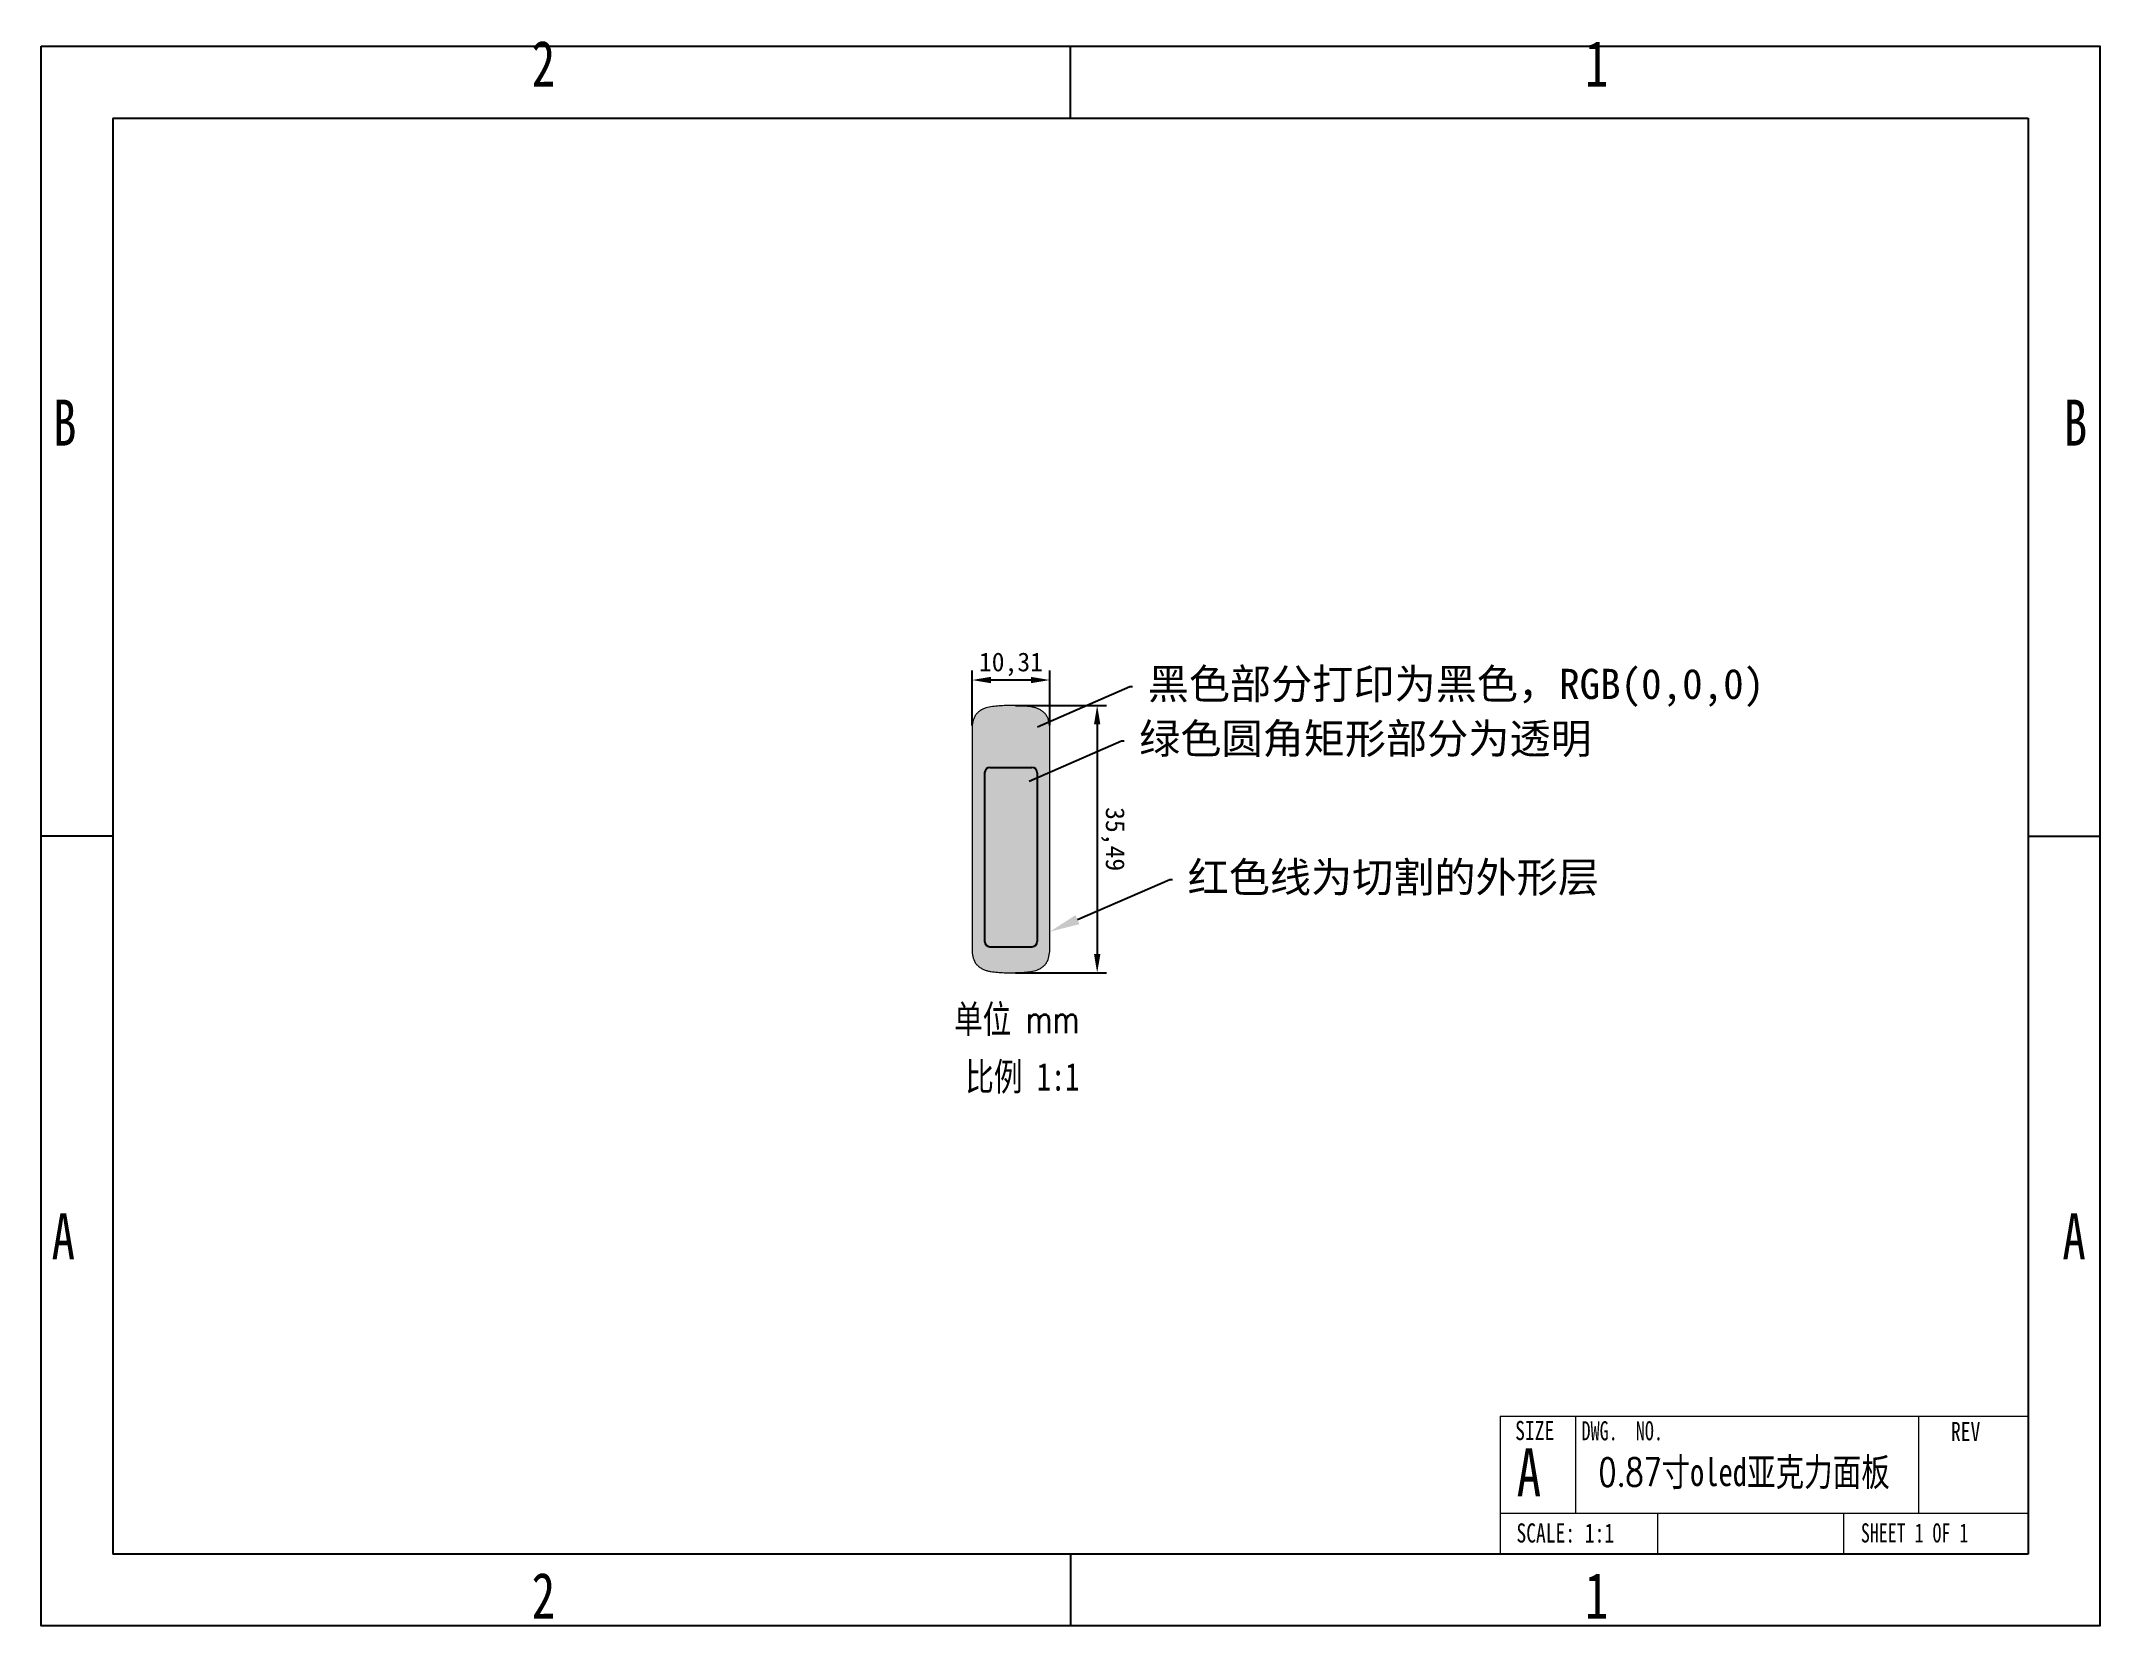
# Model space of a CAD drawing. Header units: millimetres. Extents: x 3 to 276, y 3 to 213.
import ezdxf
from ezdxf import colors
from ezdxf.entities.mleader import LeaderData, LeaderLine
from ezdxf.math import Vec2, Vec3

# ---------------------------------------------------------------- set-up
doc = ezdxf.new("R2010")
doc.units = ezdxf.units.MM
doc.header["$PDSIZE"] = -1
for name, color, linetype in [('图纸格式', 7, 'Continuous'), ('外形层', 240, 'Continuous'), ('尺寸注释', 42, 'Continuous'), ('打印层', 250, 'Continuous'), ('透明层', 100, 'Continuous')]:
    doc.layers.add(name, color=color, linetype=linetype)
doc.styles.add('SLDTEXTSTYLE0', font='TXT', dxfattribs={"width": 0.75})
doc.styles.add('SLDTEXTSTYLE1', font='TXT', dxfattribs={"width": 0.75, "bigfont": 'bigfont'})
doc.styles.add('SLDTEXTSTYLE2', font='TXT', dxfattribs={"width": 0.6875})
doc.styles.add('SLDTEXTSTYLE3', font='TXT', dxfattribs={"width": 0.694444})
doc.dimstyles.new('ISO-25', dxfattribs={"dimtxt": 2.5, "dimasz": 2.5, "dimexe": 1.25, "dimexo": 0.625, "dimtad": 1, "dimtxsty": 'Standard', "dimcen": 2.5, "dimadec": 0, "dimazin": 0, "dimtfac": 1, "dimtmove": 0, "dimatfit": 3, "dimfxl": 1, "dimarcsym": 0})

# ---------------------------------------------------------------- blocks, each defined once
blk = doc.blocks.new('*D4')
at = {"layer": 'Defpoints', "color": 0, "transparency": 16777216}
for p in [(126.64, 128.65), (126.64, 121.99), (136.95, 121.99)]:
    blk.add_point(p, dxfattribs=at)
at = {"layer": '尺寸注释', "color": 0, "lineweight": -2, "transparency": 16777216}
for p, q in [((126.64, 122.61), (126.64, 129.9)), ((134.45, 128.65), (129.14, 128.65)), ((136.95, 122.61), (136.95, 129.9))]:
    blk.add_line(p, q, dxfattribs=at)
at = {"layer": '尺寸注释', "color": 0, "transparency": 16777216}
for points in [[(129.14, 129.07), (129.14, 128.23), (126.64, 128.65)], [(134.45, 129.07), (134.45, 128.23), (136.95, 128.65)]]:
    blk.add_solid(points, dxfattribs=at)
at = {"layer": '尺寸注释', "color": 0, "transparency": 16777216, "insert": (131.8, 130.73), "char_height": 2.5, "attachment_point": 5, "rotation": 360}
blk.add_mtext('10,31', dxfattribs=at)
blk = doc.blocks.new('*D5')
at = {"layer": 'Defpoints', "color": 0, "transparency": 16777216}
for p in [(131.8, 125.29), (131.8, 89.79), (143.24, 89.79)]:
    blk.add_point(p, dxfattribs=at)
at = {"layer": '尺寸注释', "color": 0, "lineweight": -2, "transparency": 16777216}
for p, q in [((132.42, 125.29), (144.49, 125.29)), ((143.24, 122.79), (143.24, 92.29)), ((132.42, 89.79), (144.49, 89.79))]:
    blk.add_line(p, q, dxfattribs=at)
at = {"layer": '尺寸注释', "color": 0, "transparency": 16777216}
for points in [[(143.65, 122.79), (142.82, 122.79), (143.24, 125.29)], [(143.66, 92.29), (142.82, 92.29), (143.24, 89.79)]]:
    blk.add_solid(points, dxfattribs=at)
at = {"layer": '尺寸注释', "color": 0, "transparency": 16777216, "insert": (145.32, 107.54), "char_height": 2.5, "attachment_point": 5, "rotation": 270.0037}
blk.add_mtext('35,49', dxfattribs=at)

msp = doc.modelspace()

# ---------------------------------------------------------------- hatches: boundary and pattern name
at = {"layer": '打印层'}
h = msp.add_hatch(color=256, dxfattribs=at)
h.dxf.hatch_style = 1
edge = h.paths.add_edge_path()
edge.add_spline(control_points=[(136.954, 121.989), (136.954, 122.288), (136.936, 122.584), (136.84, 123.169), (136.759, 123.462), (136.564, 123.863), (136.484, 123.991), (136.298, 124.226), (136.194, 124.331), (135.965, 124.522), (135.841, 124.609), (135.583, 124.757), (135.448, 124.82), (135.172, 124.928), (135.028, 124.973), (134.739, 125.046), (134.593, 125.074), (134.155, 125.145), (133.862, 125.176), (133.274, 125.225), (132.979, 125.244), (132.389, 125.276), (132.094, 125.286), (131.797, 125.286)], knot_values=[0, 0, 0, 0, 0.125, 0.125, 0.25, 0.25, 0.3125, 0.3125, 0.375, 0.375, 0.4375, 0.4375, 0.5, 0.5, 0.5625, 0.5625, 0.625, 0.625, 0.75, 0.75, 0.875, 0.875, 1, 1, 1, 1], degree=3, periodic=0)
edge.add_spline(control_points=[(131.797, 125.286), (131.5, 125.286), (131.204, 125.276), (130.612, 125.244), (130.316, 125.225), (129.725, 125.175), (129.429, 125.144), (128.845, 125.048), (128.556, 124.981), (128.139, 124.817), (128.005, 124.753), (127.749, 124.605), (127.626, 124.52), (127.397, 124.328), (127.293, 124.222), (127.109, 123.989), (127.03, 123.86), (126.835, 123.459), (126.755, 123.167), (126.659, 122.583), (126.641, 122.287), (126.641, 121.989)], knot_values=[0, 0, 0, 0, 0.125, 0.125, 0.25, 0.25, 0.375, 0.375, 0.5, 0.5, 0.5625, 0.5625, 0.625, 0.625, 0.6875, 0.6875, 0.75, 0.75, 0.875, 0.875, 1, 1, 1, 1], degree=3, periodic=0)
edge.add_line((126.641, 121.989), (126.641, 93.089))
edge.add_spline(control_points=[(126.641, 93.089), (126.641, 92.79), (126.659, 92.494), (126.755, 91.909), (126.836, 91.616), (127.031, 91.215), (127.111, 91.087), (127.297, 90.852), (127.401, 90.747), (127.63, 90.555), (127.754, 90.469), (128.012, 90.321), (128.146, 90.258), (128.423, 90.15), (128.567, 90.105), (128.856, 90.032), (129.002, 90.004), (129.439, 89.933), (129.733, 89.902), (130.321, 89.853), (130.616, 89.834), (131.206, 89.802), (131.501, 89.792), (131.797, 89.792)], knot_values=[0, 0, 0, 0, 0.125, 0.125, 0.25, 0.25, 0.3125, 0.3125, 0.375, 0.375, 0.4375, 0.4375, 0.5, 0.5, 0.5625, 0.5625, 0.625, 0.625, 0.75, 0.75, 0.875, 0.875, 1, 1, 1, 1], degree=3, periodic=0)
edge.add_spline(control_points=[(131.797, 89.792), (132.094, 89.792), (132.391, 89.802), (132.983, 89.834), (133.279, 89.853), (133.87, 89.903), (134.166, 89.934), (134.75, 90.03), (135.039, 90.097), (135.456, 90.261), (135.59, 90.325), (135.846, 90.473), (135.969, 90.558), (136.198, 90.75), (136.302, 90.856), (136.486, 91.089), (136.565, 91.218), (136.76, 91.618), (136.84, 91.911), (136.936, 92.495), (136.954, 92.791), (136.954, 93.089)], knot_values=[0, 0, 0, 0, 0.125, 0.125, 0.25, 0.25, 0.375, 0.375, 0.5, 0.5, 0.5625, 0.5625, 0.625, 0.625, 0.6875, 0.6875, 0.75, 0.75, 0.875, 0.875, 1, 1, 1, 1], degree=3, periodic=0)
edge.add_line((136.954, 93.089), (136.954, 121.989))
h.paths.add_polyline_path([(134.587, 117.053, -0.4142136), (135.287, 116.353), (135.287, 93.973, -0.4142136), (134.587, 93.273), (129.007, 93.273, -0.4142136), (128.307, 93.973), (128.307, 116.353, -0.4142136), (129.007, 117.053)], flags=16)
at = {"layer": '透明层'}
h = msp.add_hatch(color=3, dxfattribs=at)
h.dxf.hatch_style = 1
h.paths.add_polyline_path([(135.287, 116.353, 0.4142136), (134.587, 117.053), (129.007, 117.053, 0.4142136), (128.307, 116.353), (128.307, 93.973, 0.4142136), (129.007, 93.273), (134.587, 93.273, 0.4142136), (135.287, 93.973)])

# ---------------------------------------------------------------- linework, layer by layer
at = {"color": 7, "linetype": 'Continuous'}
msp.add_line((266.7, 107.95), (276.225, 107.95), dxfattribs=at)
at = {"layer": '图纸格式', "linetype": 'Continuous'}
for p, q in [((139.7, 203.2), (139.7, 212.725)), ((12.7, 203.2), (12.7, 12.7)), ((12.7, 203.2), (266.7, 203.2)), ((266.7, 203.2), (266.7, 12.7)), ((12.7, 107.95), (3.175, 107.95)), ((266.7, 12.7), (12.7, 12.7)), ((139.7, 12.7), (139.7, 3.175))]:
    msp.add_line(p, q, dxfattribs=at)
at = {"layer": '图纸格式', "linetype": 'Continuous', "lineweight": 18}
for p, q in [((266.7, 62.594), (266.7, 12.7)), ((196.668, 30.985), (266.7, 30.985)), ((196.668, 30.985), (196.668, 12.7)), ((206.675, 30.985), (206.675, 18.107)), ((252.173, 30.985), (252.173, 18.107)), ((196.668, 18.107), (266.7, 18.107)), ((217.536, 18.107), (217.536, 12.7)), ((242.223, 18.107), (242.223, 12.7)), ((266.7, 12.7), (26.769, 12.7))]:
    msp.add_line(p, q, dxfattribs=at)
at = {"layer": '图纸格式'}
msp.add_lwpolyline([(3.175, 212.725), (276.225, 212.725), (276.225, 3.175), (3.175, 3.175)], close=True, dxfattribs=at)
at = {"layer": '外形层', "linetype": 'Continuous', "lineweight": 18}
for p, q in [((126.641, 121.989), (126.641, 93.089)), ((136.954, 93.089), (136.954, 121.989))]:
    msp.add_line(p, q, dxfattribs=at)
at = {"layer": '外形层', "linetype": 'Continuous', "lineweight": 0}
for points, knots in [([(131.797, 125.286), (131.5, 125.286), (131.204, 125.276), (130.612, 125.244), (130.316, 125.225), (129.725, 125.175), (129.429, 125.144), (128.845, 125.048), (128.556, 124.981), (128.139, 124.817), (128.005, 124.753), (127.749, 124.605), (127.626, 124.52), (127.397, 124.328), (127.293, 124.222), (127.109, 123.989), (127.03, 123.86), (126.835, 123.459), (126.755, 123.167), (126.659, 122.583), (126.641, 122.287), (126.641, 121.989)], [0, 0, 0, 0, 0.125, 0.125, 0.25, 0.25, 0.375, 0.375, 0.5, 0.5, 0.5625, 0.5625, 0.625, 0.625, 0.6875, 0.6875, 0.75, 0.75, 0.875, 0.875, 1, 1, 1, 1]), ([(136.954, 121.989), (136.954, 122.288), (136.936, 122.584), (136.84, 123.169), (136.759, 123.462), (136.564, 123.863), (136.484, 123.991), (136.298, 124.226), (136.194, 124.331), (135.965, 124.522), (135.841, 124.609), (135.583, 124.757), (135.448, 124.82), (135.172, 124.928), (135.028, 124.973), (134.739, 125.046), (134.593, 125.074), (134.155, 125.145), (133.862, 125.176), (133.274, 125.225), (132.979, 125.244), (132.389, 125.276), (132.094, 125.286), (131.797, 125.286)], [0, 0, 0, 0, 0.125, 0.125, 0.25, 0.25, 0.3125, 0.3125, 0.375, 0.375, 0.4375, 0.4375, 0.5, 0.5, 0.5625, 0.5625, 0.625, 0.625, 0.75, 0.75, 0.875, 0.875, 1, 1, 1, 1]), ([(126.641, 93.089), (126.641, 92.79), (126.659, 92.494), (126.755, 91.909), (126.836, 91.616), (127.031, 91.215), (127.111, 91.087), (127.297, 90.852), (127.401, 90.747), (127.63, 90.555), (127.754, 90.469), (128.012, 90.321), (128.146, 90.258), (128.423, 90.15), (128.567, 90.105), (128.856, 90.032), (129.002, 90.004), (129.439, 89.933), (129.733, 89.902), (130.321, 89.853), (130.616, 89.834), (131.206, 89.802), (131.501, 89.792), (131.797, 89.792)], [0, 0, 0, 0, 0.125, 0.125, 0.25, 0.25, 0.3125, 0.3125, 0.375, 0.375, 0.4375, 0.4375, 0.5, 0.5, 0.5625, 0.5625, 0.625, 0.625, 0.75, 0.75, 0.875, 0.875, 1, 1, 1, 1]), ([(131.797, 89.792), (132.094, 89.792), (132.391, 89.802), (132.983, 89.834), (133.279, 89.853), (133.87, 89.903), (134.166, 89.934), (134.75, 90.03), (135.039, 90.097), (135.456, 90.261), (135.59, 90.325), (135.846, 90.473), (135.969, 90.558), (136.198, 90.75), (136.302, 90.856), (136.486, 91.089), (136.565, 91.218), (136.76, 91.618), (136.84, 91.911), (136.936, 92.495), (136.954, 92.791), (136.954, 93.089)], [0, 0, 0, 0, 0.125, 0.125, 0.25, 0.25, 0.375, 0.375, 0.5, 0.5, 0.5625, 0.5625, 0.625, 0.625, 0.6875, 0.6875, 0.75, 0.75, 0.875, 0.875, 1, 1, 1, 1])]:
    msp.add_open_spline(points, degree=3, knots=knots, dxfattribs=at)
at = {"layer": '透明层', "linetype": 'Continuous', "lineweight": 25}
for p, q in [((128.307, 116.353), (128.307, 93.973)), ((129.007, 117.053), (134.587, 117.053)), ((135.287, 116.353), (135.287, 93.973)), ((129.007, 93.273), (134.587, 93.273))]:
    msp.add_line(p, q, dxfattribs=at)
for centre, start, end in [((129.007, 116.353), 90, 180), ((134.587, 116.353), 0, 90), ((129.007, 93.973), 180, 270), ((134.587, 93.973), 270, 0)]:
    msp.add_arc(centre, 0.7, start, end, dxfattribs=at)

# ---------------------------------------------------------------- texts
at = {"color": 7, "linetype": 'Continuous', "lineweight": 0, "char_height": 6.096, "attachment_point": 2, "style": 'SLDTEXTSTYLE0'}
for s, insert in [('B', (273.003, 165.846)), ('A', (272.807, 57.896))]:
    msp.add_mtext(s, dxfattribs=dict(at, insert=insert))
at = {"layer": '图纸格式', "linetype": 'Continuous', "lineweight": 0}
for s, insert, char_height, attachment_point, style in [('2', (69.789, 213.471), 6.096, 2, 'SLDTEXTSTYLE0'), ('1', (209.489, 213.471), 6.096, 2, 'SLDTEXTSTYLE0'), ('B', (6.303, 165.846), 6.096, 2, 'SLDTEXTSTYLE0'), ('A', (6.107, 57.896), 6.096, 2, 'SLDTEXTSTYLE0'), ('SIZE', (198.68, 30.358), 2.54, 1, 'SLDTEXTSTYLE0'), ('DWG.  NO.', (207.481, 30.323), 2.54, 1, 'SLDTEXTSTYLE3'), ('REV', (256.485, 30.223), 2.54, 1, 'SLDTEXTSTYLE0'), ('A', (198.88, 26.724), 6.35, 1, 'SLDTEXTSTYLE0'), ('{\\Ftxt,bigfont|c134;0.87\\fSimSun|b0|i0|c134|p2;寸oled亚克力面板}', (229.057, 25.423), 3.70417, 2, 'SLDTEXTSTYLE1'), ('SCALE: 1:1', (198.849, 16.765), 2.54, 1, 'SLDTEXTSTYLE0'), ('SHEET 1 OF 1', (244.531, 16.773), 2.54, 1, 'SLDTEXTSTYLE2'), ('2', (69.789, 10.229), 6.096, 2, 'SLDTEXTSTYLE0'), ('1', (209.489, 10.229), 6.096, 2, 'SLDTEXTSTYLE0')]:
    msp.add_mtext(s, dxfattribs=dict(at, insert=insert, char_height=char_height, attachment_point=attachment_point, style=style))
at = {"layer": '尺寸注释', "linetype": 'Continuous', "lineweight": 0, "char_height": 3.70417, "attachment_point": 2, "style": 'SLDTEXTSTYLE1'}
for s, insert in [('{\\fSimSun|b0|i0|c134|p2;单位 \\Ftxt,bigfont|c134;mm}', (132.567, 85.511)), ('{\\fSimSun|b0|i0|c134|p2;比例 1:1}', (133.318, 77.881))]:
    msp.add_mtext(s, dxfattribs=dict(at, insert=insert))

# ---------------------------------------------------------------- dimensions: what is measured, and where the dimension line sits
at = {"layer": '尺寸注释'}
for p1, p2, distance, picture, middle in [((136.954, 121.989), (126.641, 121.989), -6.661, '*D4', (131.797, 130.734)), ((131.797, 125.286), (131.8, 89.792), 11.44, '*D5', (145.322, 107.54))]:
    dim = msp.add_aligned_dim(p1=p1, p2=p2, distance=distance, dimstyle='ISO-25', dxfattribs=at)
    dim.commit()
    dim.dimension.update_dxf_attribs({"geometry": picture, "text_midpoint": middle})

# ---------------------------------------------------------------- leaders
ml = msp.add_multileader_mtext('Standard', dxfattribs=at)
ml.set_content('{\\fSimSun|b0|i0|c134|p2;黑色部分打印为黑色，RGB(0,0,0)}', color=256)
ml.set_leader_properties()
ml.build(insert=Vec2(0, 0))
ml.multileader.update_dxf_attribs({"text_right_attachment_type": 6, "dogleg_length": 0.36})
ctx = ml.context
ctx.base_point, ctx.plane_origin = Vec3(147.943, 127.801), Vec3(131.663, 120.863)
ctx.right_attachment = 6
notes = []
notes.append((ctx, [(0, (1, 1, 0), (147.583, 127.801), (1, 0), 0.36, [(0, [(131.663, 120.863)], 0, [])])]))
ctx.mtext.insert, ctx.mtext.flow_direction = Vec3(149.943, 130.136), 5
ml = msp.add_multileader_mtext('Standard', dxfattribs=at)
ml.set_content('{\\fSimSun|b0|i0|c134|p2;绿色圆角矩形部分为透明}', color=256)
ml.set_leader_properties()
ml.build(insert=Vec2(0, 0))
ml.multileader.update_dxf_attribs({"text_right_attachment_type": 6, "dogleg_length": 0.36})
ctx = ml.context
ctx.base_point, ctx.plane_origin = Vec3(146.812, 120.583), Vec3(130.533, 113.645)
ctx.right_attachment = 6
notes.append((ctx, [(0, (1, 1, 0), (146.452, 120.583), (1, 0), 0.36, [(0, [(130.533, 113.645)], 0, [])])]))
ctx.mtext.insert, ctx.mtext.flow_direction = Vec3(148.812, 122.885), 5
ml = msp.add_multileader_mtext('Standard', dxfattribs=at)
ml.set_content('{\\fSimSun|b0|i0|c134|p2;红色线为切割的外形层}', color=256)
ml.set_leader_properties()
ml.build(insert=Vec2(0, 0))
ml.multileader.update_dxf_attribs({"text_right_attachment_type": 6, "dogleg_length": 0.36})
ctx = ml.context
ctx.base_point, ctx.plane_origin = Vec3(153.234, 102.198), Vec3(136.954, 95.261)
ctx.right_attachment = 6
notes.append((ctx, [(0, (1, 1, 0), (152.874, 102.198), (1, 0), 0.36, [(0, [(136.954, 95.261)], 0, [])])]))
ctx.mtext.insert, ctx.mtext.flow_direction = Vec3(155.234, 104.489), 5
for ctx, leaders in notes:
    for number, flags, end, landing, length, lines in leaders:
        leader = LeaderData()
        leader.index, (leader.has_last_leader_line, leader.has_dogleg_vector, leader.attachment_direction) = number, flags
        leader.last_leader_point, leader.dogleg_vector, leader.dogleg_length = Vec3(end), Vec3(landing), length
        for number, points, colour, breaks in lines:
            line = LeaderLine()
            line.index, line.vertices, line.color, line.breaks = number, Vec3.list(points), colors.encode_raw_color(colour), breaks
            leader.lines.append(line)
        ctx.leaders.append(leader)

doc.saveas('drawing.dxf')
